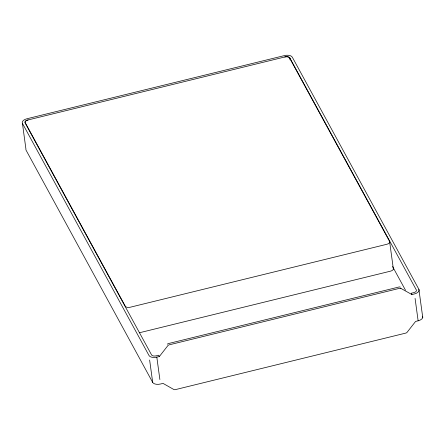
<?xml version="1.0" encoding="UTF-8"?>
<svg xmlns="http://www.w3.org/2000/svg" width="445" height="445" viewBox="0 0 445 445"><rect width="100%" height="100%" fill="white"/><g stroke="black" fill="none" stroke-linecap="round" stroke-linejoin="round"><path stroke-width="0.67" d="M422.75 317.463L418.89 289.333L292.309 57.171A6.38 3.354 -7.8 0 0 284.511 55.575L26.867 118.782A6.38 3.354 -7.8 0 0 22.439 123.371L149.025 355.538A6.38 3.354 -7.8 0 0 156.818 357.129L159.366 356.506L167.999 345.465L168.85 344.92L399.983 288.221L400.928 288.327M167.292 344.18L168.149 343.629L399.282 286.93L400.227 287.036M139.252 332.799L390.488 271.166A3.988 2.097 -7.8 0 0 393.252 268.296M400.478 288.176L411.92 294.551L414.467 293.928A6.38 3.354 -7.8 0 0 418.89 289.333M422.561 316.217A6.38 3.354 -7.8 0 1 418.133 320.812L415.586 321.435L406.958 332.476L406.101 333.021L174.968 389.725L174.023 389.614L163.031 383.39L160.489 384.013A6.38 3.354 -7.8 0 1 152.691 382.422L26.11 150.254A6.38 3.354 -7.8 0 1 25.921 149.014L22.439 123.371M159.366 356.506L158.659 355.216L156.117 355.844A3.721 1.958 -7.8 0 1 151.567 354.915L24.987 122.748A3.721 1.958 -7.8 0 1 27.568 120.072L285.217 56.865A3.721 1.958 -7.8 0 1 289.762 57.794L416.342 289.962A3.721 1.958 -7.8 0 1 413.761 292.638L411.219 293.261L411.92 294.551M392.551 266.472L405.473 290.173M415.074 298.406L418.133 320.812M389.703 242.191L393.374 269.075M289.762 57.794L290.04 59.83M156.818 357.129L159.877 379.535M149.631 360.016L152.691 382.422M284.705 56.993A3.988 2.097 -7.8 0 1 289.578 57.989L389.586 241.413A3.988 2.097 -7.8 0 1 386.822 244.283L130.19 307.239A3.988 2.097 -7.8 0 1 125.318 306.238L25.315 122.814A3.988 2.097 -7.8 0 1 28.079 119.944"/></g></svg>
